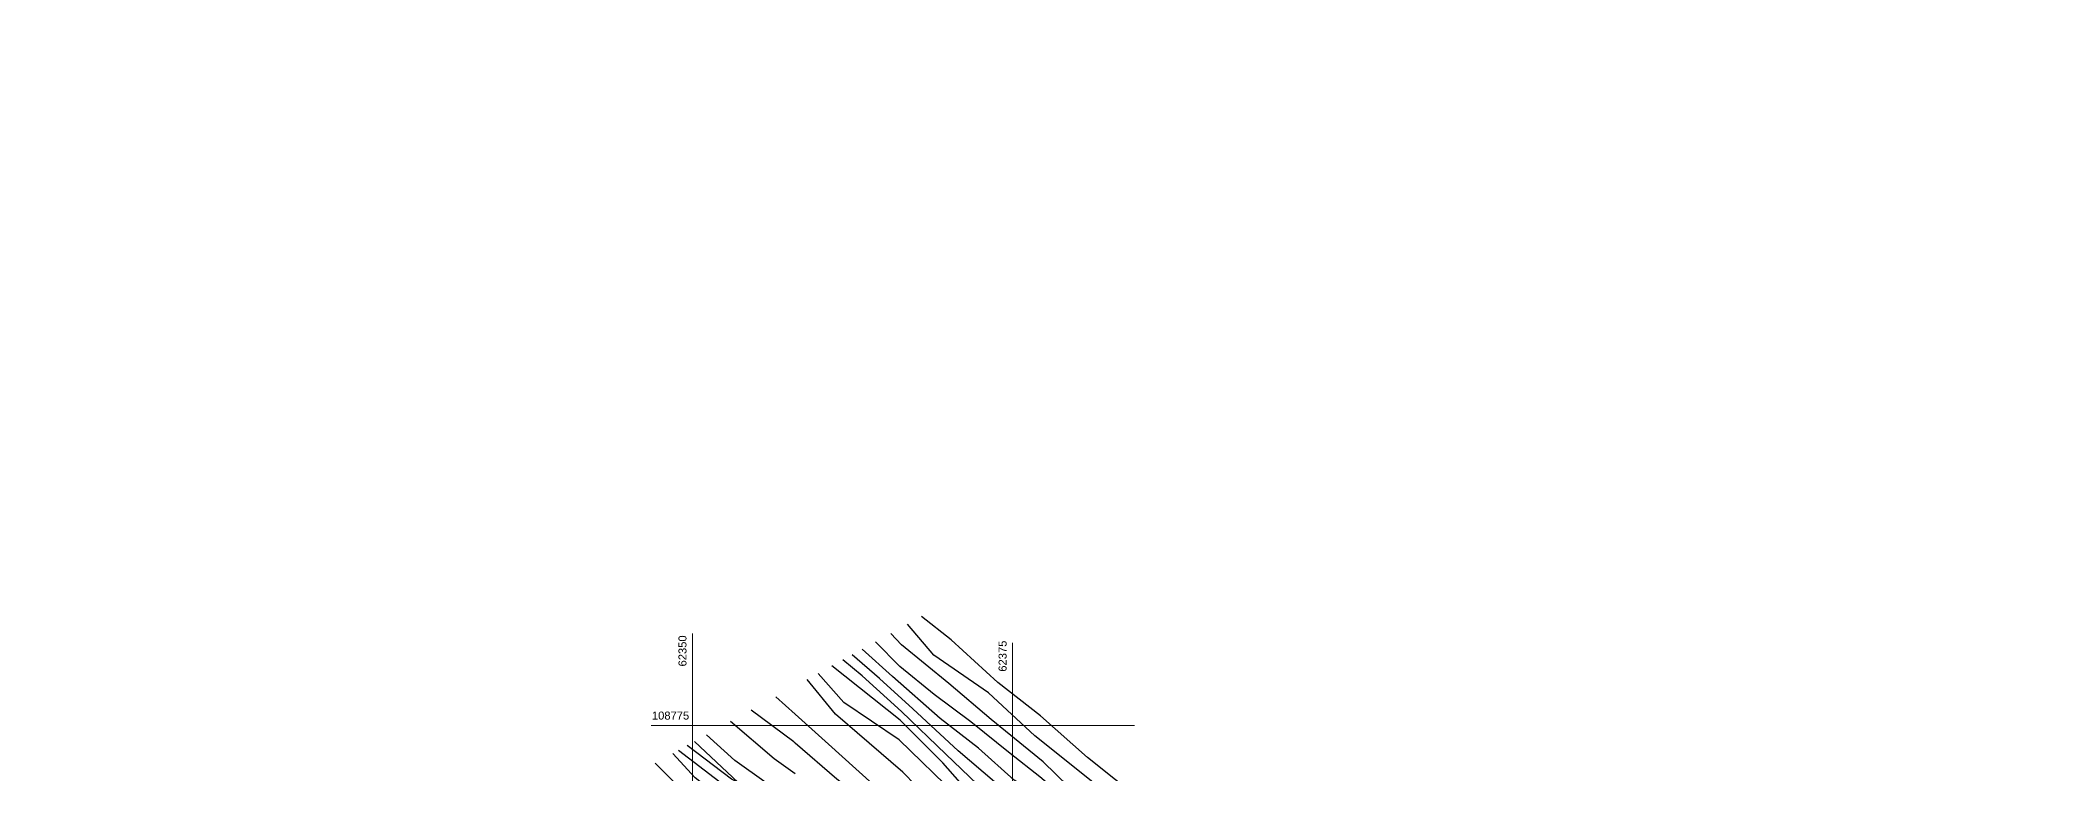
# Model space of a CAD drawing. Extents: x -3306 to 128006, y 43119 to 174431.
# Drawn here: x 62299.1 to 62455.6, y 108771.2 to 108828.6 of the extents above; entities that cross this region are included whole.
import ezdxf
from ezdxf.enums import TextEntityAlignment as Align

# ---------------------------------------------------------------- set-up
doc = ezdxf.new("R2010")
doc.units = 0
doc.header["$MEASUREMENT"] = 0
for name, color, linetype in [('coordinate', 2, 'Continuous'), ('curve livello 1m', 2, 'Continuous'), ('curve livello 5m', 7, 'Continuous'), ('Strade', 7, 'Continuous')]:
    doc.layers.add(name, color=color, linetype=linetype)
doc.styles.add('ARIAL', font='arial.ttf')

msp = doc.modelspace()

# ---------------------------------------------------------------- linework, layer by layer
at = {"layer": 'coordinate', "linetype": 'Continuous', "lineweight": 0}
for p, q in [((62350, 108782.19), (62350, 108755.24)), ((62375, 108781.48), (62375, 108626.22)), ((62346.77, 108775), (62384.52, 108775))]:
    msp.add_line(p, q, dxfattribs=at)
at = {"layer": 'curve livello 1m', "flags": 128}
for points in [[(62384.46, 108768.14), (62381.66, 108770.26), (62376.74, 108774.19), (62373.11, 108777.56), (62368.84, 108780.51), (62366.79, 108782.92)], [(62385.23, 108769.03), (62380.84, 108772.52), (62377.17, 108775.77), (62373.84, 108778.38), (62370.2, 108781.71), (62367.89, 108783.53)], [(62382.91, 108766.36), (62379.31, 108769.15), (62377.13, 108770.99), (62374.82, 108772.82), (62371.74, 108775.3), (62368.88, 108777.44), (62366.19, 108779.61), (62364.3, 108781.55)], [(62383.69, 108767.25), (62381.31, 108768.46), (62379.39, 108770.22), (62377.38, 108772.18), (62373.32, 108775.47), (62370.03, 108778.29), (62366.32, 108781.32), (62365.49, 108782.21)], [(62380.04, 108762.8), (62375.12, 108766.29), (62371.87, 108769.45), (62369.56, 108772.1), (62366.23, 108775.43), (62360.89, 108779.67)], [(62380.59, 108763.69), (62377.85, 108765.6), (62375.2, 108767.35), (62372.85, 108769.83), (62369.78, 108772.78), (62366.32, 108776.11), (62363.24, 108778.89), (62361.73, 108780.13)], [(62381.37, 108764.58), (62378.45, 108766.2), (62376.23, 108768), (62373.58, 108770.6), (62370.76, 108773.04), (62367.21, 108776.32), (62364.61, 108778.67), (62362.47, 108780.54)], [(62379.05, 108762.07), (62373.31, 108765.94), (62370.59, 108769.56), (62366.15, 108773.9), (62361.81, 108776.8), (62359.82, 108779.08)], [(62358.03, 108773.62), (62357.91, 108773.72), (62354.59, 108776.2)], [(62358.03, 108775.9), (62356.52, 108777.26)], [(62358.03, 108771.22), (62356.38, 108772.4), (62352.98, 108775.31)], [(62376.28, 108760.88), (62371.5, 108764.49), (62369.32, 108766.39), (62365.16, 108769.47), (62360.63, 108773.54), (62358.03, 108775.9)], [(62358.03, 108768.91), (62353.3, 108772.27), (62351.1, 108774.28)], [(62374.89, 108760.28), (62371.22, 108763.31), (62368.78, 108764.67), (62364.79, 108768.02), (62361.26, 108770.82), (62358.03, 108773.62)], [(62358.03, 108763.89), (62353.84, 108766.21), (62349.04, 108770.1), (62347.08, 108772.06)], [(62358.03, 108765.02), (62356.19, 108766.21), (62350.22, 108770.91), (62348.47, 108772.82)]]:
    msp.add_lwpolyline(points, dxfattribs=at)
at = {"layer": 'curve livello 1m', "lineweight": 0}
msp.add_circle((62350, 108775), 65655.95, dxfattribs=at)
at = {"layer": 'curve livello 5m', "flags": 128}
for points in [[(62382.14, 108765.47), (62380.03, 108767.06), (62378.02, 108768.93), (62375.12, 108770.73), (62372.34, 108773.25), (62369.35, 108775.56), (62365.63, 108778.85), (62363.26, 108780.98)], [(62377.67, 108761.47), (62373.58, 108764.31), (62370.5, 108767.2), (62366.42, 108771.37), (62361.17, 108775.89), (62358.96, 108778.61)], [(62353.56, 108770.55), (62350.15, 108773.75)]]:
    msp.add_lwpolyline(points, dxfattribs=at)
at = {"layer": 'Strade', "linetype": 'Continuous', "flags": 128}
for points in [[(62358.03, 108767.33), (62352.91, 108769.98), (62348.9, 108773.06)], [(62358.03, 108768.23), (62353.05, 108770.81), (62349.59, 108773.44)]]:
    msp.add_lwpolyline(points, dxfattribs=at)

# ---------------------------------------------------------------- texts
at = {"layer": 'coordinate', "color": 1, "style": 'ARIAL'}
for s, p in [('62350', (62349.53, 108782.05)), ('62375', (62374.53, 108781.64))]:
    msp.add_text(s, height=0.625, rotation=90, dxfattribs=at).set_placement(p, align=Align.RIGHT)
msp.add_text('108775', height=0.625, dxfattribs=at).set_placement((62346.83, 108775.47))

doc.saveas('drawing.dxf')
